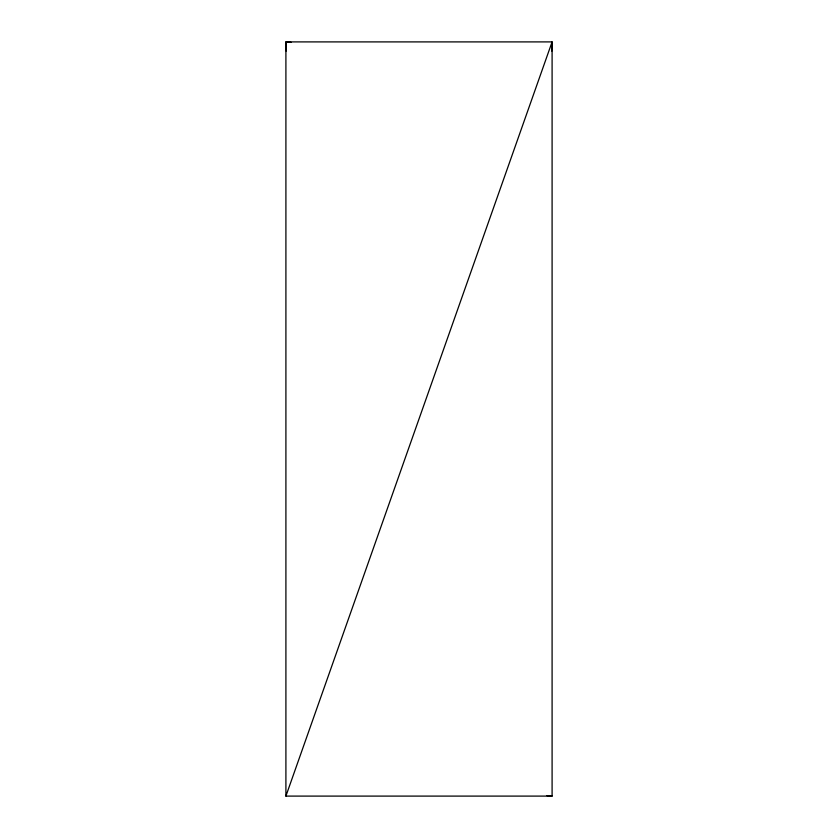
<?xml version="1.0" encoding="UTF-8"?>
<svg xmlns="http://www.w3.org/2000/svg" width="838" height="838" viewBox="0 0 838 838"><rect width="100%" height="100%" fill="white"/><g stroke="black" fill="none" stroke-linecap="round" stroke-linejoin="round"><path stroke-width="1.26" d="M551.813 51.055L552.095 41.9L285.905 41.9L285.905 796.1L552.095 796.1L552.095 41.9L285.905 796.1M291.1 42.371L285.905 41.9L286.187 51.055M546.9 795.629L552.095 796.1"/></g></svg>
